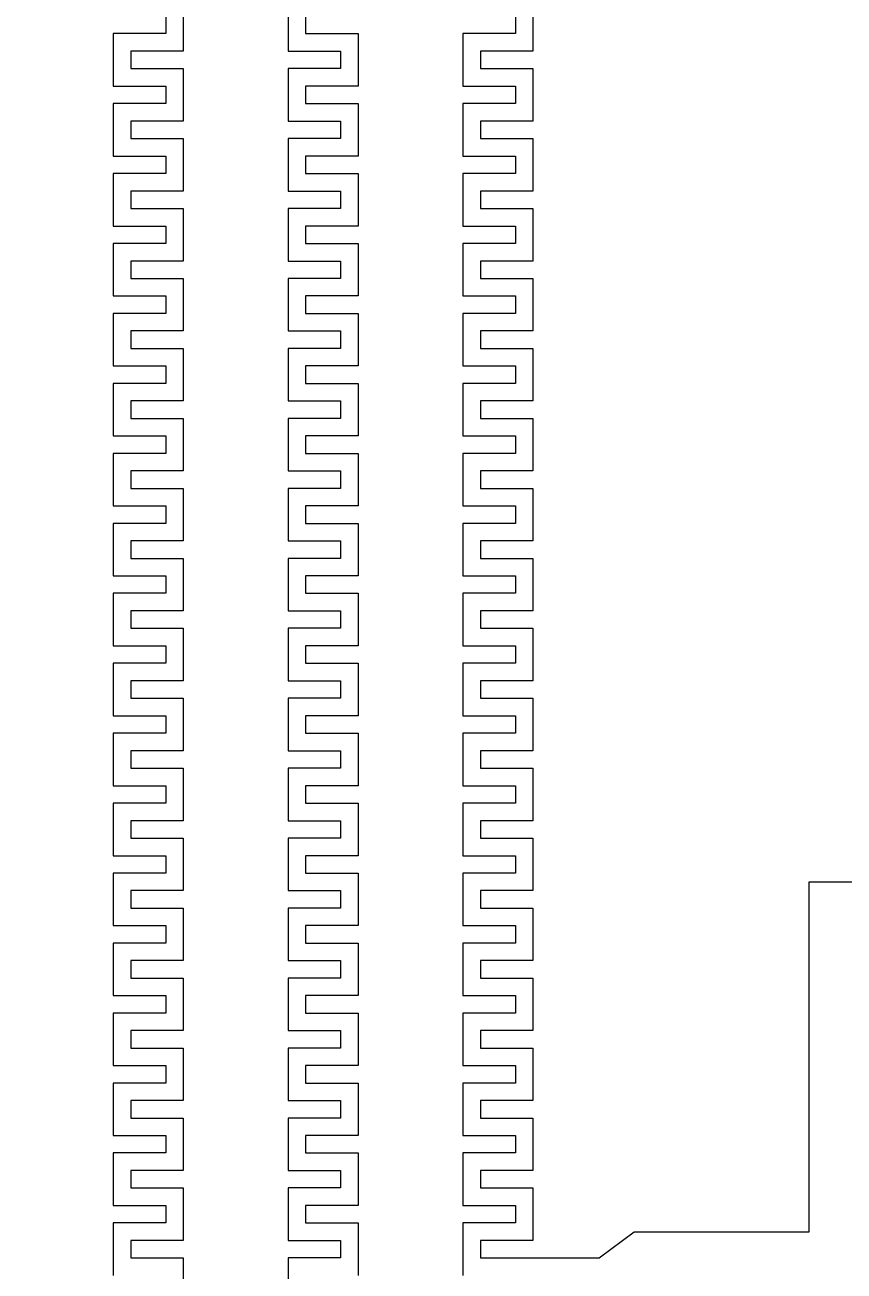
# Model space of a CAD drawing. Extents: x 4629 to 54629, y 4377 to 54377.
# Drawn here: x 24808 to 25979, y 23571 to 25352 of the extents above; entities that cross this region are included whole.
import ezdxf

# ---------------------------------------------------------------- set-up
doc = ezdxf.new("R2010")
doc.units = 13
doc.layers.add('CLEAR', color=140, linetype='Continuous')
doc.layers.add('OPAQUE', color=10, linetype='Continuous')

msp = doc.modelspace()

# ---------------------------------------------------------------- linework, layer by layer
at = {"layer": 'CLEAR'}
for p, q in [((25034.1, 25389.9), (25034.1, 25314.9)), ((25184.1, 25389.9), (25184.1, 25314.9)), ((25534.1, 25389.9), (25534.1, 25314.9)), ((25009.1, 25364.9), (25009.1, 25339.9)), ((25209.1, 25364.9), (25209.1, 25339.9)), ((25509.1, 25364.9), (25509.1, 25339.9)), ((25009.1, 25339.9), (24934.1, 25339.9)), ((24934.1, 25339.9), (24934.1, 25264.9)), ((25209.1, 25339.9), (25284.1, 25339.9)), ((25284.1, 25339.9), (25284.1, 25264.9)), ((25509.1, 25339.9), (25434.1, 25339.9)), ((25434.1, 25339.9), (25434.1, 25264.9)), ((25034.1, 25314.9), (24959.1, 25314.9)), ((24959.1, 25314.9), (24959.1, 25289.9)), ((25184.1, 25314.9), (25259.1, 25314.9)), ((25259.1, 25314.9), (25259.1, 25289.9)), ((25534.1, 25314.9), (25459.1, 25314.9)), ((25459.1, 25314.9), (25459.1, 25289.9)), ((24959.1, 25289.9), (25034.1, 25289.9)), ((25034.1, 25289.9), (25034.1, 25214.9)), ((25259.1, 25289.9), (25184.1, 25289.9)), ((25184.1, 25289.9), (25184.1, 25214.9)), ((25459.1, 25289.9), (25534.1, 25289.9)), ((25534.1, 25289.9), (25534.1, 25214.9)), ((24934.1, 25264.9), (25009.1, 25264.9)), ((25009.1, 25264.9), (25009.1, 25239.9)), ((25284.1, 25264.9), (25209.1, 25264.9)), ((25209.1, 25264.9), (25209.1, 25239.9)), ((25434.1, 25264.9), (25509.1, 25264.9)), ((25509.1, 25264.9), (25509.1, 25239.9)), ((25009.1, 25239.9), (24934.1, 25239.9)), ((24934.1, 25239.9), (24934.1, 25164.9)), ((25209.1, 25239.9), (25284.1, 25239.9)), ((25284.1, 25239.9), (25284.1, 25164.9)), ((25509.1, 25239.9), (25434.1, 25239.9)), ((25434.1, 25239.9), (25434.1, 25164.9)), ((25034.1, 25214.9), (24959.1, 25214.9)), ((24959.1, 25214.9), (24959.1, 25189.9)), ((25184.1, 25214.9), (25259.1, 25214.9)), ((25259.1, 25214.9), (25259.1, 25189.9)), ((25534.1, 25214.9), (25459.1, 25214.9)), ((25459.1, 25214.9), (25459.1, 25189.9)), ((24959.1, 25189.9), (25034.1, 25189.9)), ((25034.1, 25189.9), (25034.1, 25114.9)), ((25259.1, 25189.9), (25184.1, 25189.9)), ((25184.1, 25189.9), (25184.1, 25114.9)), ((25459.1, 25189.9), (25534.1, 25189.9)), ((25534.1, 25189.9), (25534.1, 25114.9)), ((24934.1, 25164.9), (25009.1, 25164.9)), ((25009.1, 25164.9), (25009.1, 25139.9)), ((25284.1, 25164.9), (25209.1, 25164.9)), ((25209.1, 25164.9), (25209.1, 25139.9)), ((25434.1, 25164.9), (25509.1, 25164.9)), ((25509.1, 25164.9), (25509.1, 25139.9)), ((25009.1, 25139.9), (24934.1, 25139.9)), ((24934.1, 25139.9), (24934.1, 25064.9)), ((25209.1, 25139.9), (25284.1, 25139.9)), ((25284.1, 25139.9), (25284.1, 25064.9)), ((25509.1, 25139.9), (25434.1, 25139.9)), ((25434.1, 25139.9), (25434.1, 25064.9)), ((25034.1, 25114.9), (24959.1, 25114.9)), ((24959.1, 25114.9), (24959.1, 25089.9)), ((25184.1, 25114.9), (25259.1, 25114.9)), ((25259.1, 25114.9), (25259.1, 25089.9)), ((25534.1, 25114.9), (25459.1, 25114.9)), ((25459.1, 25114.9), (25459.1, 25089.9)), ((24959.1, 25089.9), (25034.1, 25089.9)), ((25034.1, 25089.9), (25034.1, 25014.9)), ((25259.1, 25089.9), (25184.1, 25089.9)), ((25184.1, 25089.9), (25184.1, 25014.9)), ((25459.1, 25089.9), (25534.1, 25089.9)), ((25534.1, 25089.9), (25534.1, 25014.9)), ((24934.1, 25064.9), (25009.1, 25064.9)), ((25009.1, 25064.9), (25009.1, 25039.9)), ((25284.1, 25064.9), (25209.1, 25064.9)), ((25209.1, 25064.9), (25209.1, 25039.9)), ((25434.1, 25064.9), (25509.1, 25064.9)), ((25509.1, 25064.9), (25509.1, 25039.9)), ((25009.1, 25039.9), (24934.1, 25039.9)), ((24934.1, 25039.9), (24934.1, 24964.9)), ((25209.1, 25039.9), (25284.1, 25039.9)), ((25284.1, 25039.9), (25284.1, 24964.9)), ((25509.1, 25039.9), (25434.1, 25039.9)), ((25434.1, 25039.9), (25434.1, 24964.9)), ((25034.1, 25014.9), (24959.1, 25014.9)), ((24959.1, 25014.9), (24959.1, 24989.9)), ((25184.1, 25014.9), (25259.1, 25014.9)), ((25259.1, 25014.9), (25259.1, 24989.9)), ((25534.1, 25014.9), (25459.1, 25014.9)), ((25459.1, 25014.9), (25459.1, 24989.9)), ((24959.1, 24989.9), (25034.1, 24989.9)), ((25034.1, 24989.9), (25034.1, 24914.9)), ((25259.1, 24989.9), (25184.1, 24989.9)), ((25184.1, 24989.9), (25184.1, 24914.9)), ((25459.1, 24989.9), (25534.1, 24989.9)), ((25534.1, 24989.9), (25534.1, 24914.9)), ((24934.1, 24964.9), (25009.1, 24964.9)), ((25009.1, 24964.9), (25009.1, 24939.9)), ((25284.1, 24964.9), (25209.1, 24964.9)), ((25209.1, 24964.9), (25209.1, 24939.9)), ((25434.1, 24964.9), (25509.1, 24964.9)), ((25509.1, 24964.9), (25509.1, 24939.9)), ((25009.1, 24939.9), (24934.1, 24939.9)), ((24934.1, 24939.9), (24934.1, 24864.9)), ((25209.1, 24939.9), (25284.1, 24939.9)), ((25284.1, 24939.9), (25284.1, 24864.9)), ((25509.1, 24939.9), (25434.1, 24939.9)), ((25434.1, 24939.9), (25434.1, 24864.9)), ((25034.1, 24914.9), (24959.1, 24914.9)), ((24959.1, 24914.9), (24959.1, 24889.9)), ((25184.1, 24914.9), (25259.1, 24914.9)), ((25259.1, 24914.9), (25259.1, 24889.9)), ((25534.1, 24914.9), (25459.1, 24914.9)), ((25459.1, 24914.9), (25459.1, 24889.9)), ((24959.1, 24889.9), (25034.1, 24889.9)), ((25034.1, 24889.9), (25034.1, 24814.9)), ((25259.1, 24889.9), (25184.1, 24889.9)), ((25184.1, 24889.9), (25184.1, 24814.9)), ((25459.1, 24889.9), (25534.1, 24889.9)), ((25534.1, 24889.9), (25534.1, 24814.9)), ((24934.1, 24864.9), (25009.1, 24864.9)), ((25009.1, 24864.9), (25009.1, 24839.9)), ((25284.1, 24864.9), (25209.1, 24864.9)), ((25209.1, 24864.9), (25209.1, 24839.9)), ((25434.1, 24864.9), (25509.1, 24864.9)), ((25509.1, 24864.9), (25509.1, 24839.9)), ((25009.1, 24839.9), (24934.1, 24839.9)), ((24934.1, 24839.9), (24934.1, 24764.9)), ((25209.1, 24839.9), (25284.1, 24839.9)), ((25284.1, 24839.9), (25284.1, 24764.9)), ((25509.1, 24839.9), (25434.1, 24839.9)), ((25434.1, 24839.9), (25434.1, 24764.9)), ((25034.1, 24814.9), (24959.1, 24814.9)), ((24959.1, 24814.9), (24959.1, 24789.9)), ((25184.1, 24814.9), (25259.1, 24814.9)), ((25259.1, 24814.9), (25259.1, 24789.9)), ((25534.1, 24814.9), (25459.1, 24814.9)), ((25459.1, 24814.9), (25459.1, 24789.9)), ((24959.1, 24789.9), (25034.1, 24789.9)), ((25034.1, 24789.9), (25034.1, 24714.9)), ((25259.1, 24789.9), (25184.1, 24789.9)), ((25184.1, 24789.9), (25184.1, 24714.9)), ((25459.1, 24789.9), (25534.1, 24789.9)), ((25534.1, 24789.9), (25534.1, 24714.9)), ((24934.1, 24764.9), (25009.1, 24764.9)), ((25009.1, 24764.9), (25009.1, 24739.9)), ((25284.1, 24764.9), (25209.1, 24764.9)), ((25209.1, 24764.9), (25209.1, 24739.9)), ((25434.1, 24764.9), (25509.1, 24764.9)), ((25509.1, 24764.9), (25509.1, 24739.9)), ((25009.1, 24739.9), (24934.1, 24739.9)), ((24934.1, 24739.9), (24934.1, 24664.9)), ((25209.1, 24739.9), (25284.1, 24739.9)), ((25284.1, 24739.9), (25284.1, 24664.9)), ((25509.1, 24739.9), (25434.1, 24739.9)), ((25434.1, 24739.9), (25434.1, 24664.9)), ((25034.1, 24714.9), (24959.1, 24714.9)), ((24959.1, 24714.9), (24959.1, 24689.9)), ((25184.1, 24714.9), (25259.1, 24714.9)), ((25259.1, 24714.9), (25259.1, 24689.9)), ((25534.1, 24714.9), (25459.1, 24714.9)), ((25459.1, 24714.9), (25459.1, 24689.9)), ((24959.1, 24689.9), (25034.1, 24689.9)), ((25034.1, 24689.9), (25034.1, 24614.9)), ((25259.1, 24689.9), (25184.1, 24689.9)), ((25184.1, 24689.9), (25184.1, 24614.9)), ((25459.1, 24689.9), (25534.1, 24689.9)), ((25534.1, 24689.9), (25534.1, 24614.9)), ((24934.1, 24664.9), (25009.1, 24664.9)), ((25009.1, 24664.9), (25009.1, 24639.9)), ((25284.1, 24664.9), (25209.1, 24664.9)), ((25209.1, 24664.9), (25209.1, 24639.9)), ((25434.1, 24664.9), (25509.1, 24664.9)), ((25509.1, 24664.9), (25509.1, 24639.9)), ((25009.1, 24639.9), (24934.1, 24639.9)), ((24934.1, 24639.9), (24934.1, 24564.9)), ((25209.1, 24639.9), (25284.1, 24639.9)), ((25284.1, 24639.9), (25284.1, 24564.9)), ((25509.1, 24639.9), (25434.1, 24639.9)), ((25434.1, 24639.9), (25434.1, 24564.9)), ((25034.1, 24614.9), (24959.1, 24614.9)), ((24959.1, 24614.9), (24959.1, 24589.9)), ((25184.1, 24614.9), (25259.1, 24614.9)), ((25259.1, 24614.9), (25259.1, 24589.9)), ((25534.1, 24614.9), (25459.1, 24614.9)), ((25459.1, 24614.9), (25459.1, 24589.9)), ((24959.1, 24589.9), (25034.1, 24589.9)), ((25034.1, 24589.9), (25034.1, 24514.9)), ((25259.1, 24589.9), (25184.1, 24589.9)), ((25184.1, 24589.9), (25184.1, 24514.9)), ((25459.1, 24589.9), (25534.1, 24589.9)), ((25534.1, 24589.9), (25534.1, 24514.9)), ((24934.1, 24564.9), (25009.1, 24564.9)), ((25009.1, 24564.9), (25009.1, 24539.9)), ((25284.1, 24564.9), (25209.1, 24564.9)), ((25209.1, 24564.9), (25209.1, 24539.9)), ((25434.1, 24564.9), (25509.1, 24564.9)), ((25509.1, 24564.9), (25509.1, 24539.9)), ((25009.1, 24539.9), (24934.1, 24539.9)), ((24934.1, 24539.9), (24934.1, 24464.9)), ((25209.1, 24539.9), (25284.1, 24539.9)), ((25284.1, 24539.9), (25284.1, 24464.9)), ((25509.1, 24539.9), (25434.1, 24539.9)), ((25434.1, 24539.9), (25434.1, 24464.9)), ((25034.1, 24514.9), (24959.1, 24514.9)), ((24959.1, 24514.9), (24959.1, 24489.9)), ((25184.1, 24514.9), (25259.1, 24514.9)), ((25259.1, 24514.9), (25259.1, 24489.9)), ((25534.1, 24514.9), (25459.1, 24514.9)), ((25459.1, 24514.9), (25459.1, 24489.9)), ((24959.1, 24489.9), (25034.1, 24489.9)), ((25034.1, 24489.9), (25034.1, 24414.9)), ((25259.1, 24489.9), (25184.1, 24489.9)), ((25184.1, 24489.9), (25184.1, 24414.9)), ((25459.1, 24489.9), (25534.1, 24489.9)), ((25534.1, 24489.9), (25534.1, 24414.9)), ((24934.1, 24464.9), (25009.1, 24464.9)), ((25009.1, 24464.9), (25009.1, 24439.9)), ((25284.1, 24464.9), (25209.1, 24464.9)), ((25209.1, 24464.9), (25209.1, 24439.9)), ((25434.1, 24464.9), (25509.1, 24464.9)), ((25509.1, 24464.9), (25509.1, 24439.9)), ((25009.1, 24439.9), (24934.1, 24439.9)), ((24934.1, 24439.9), (24934.1, 24364.9)), ((25209.1, 24439.9), (25284.1, 24439.9)), ((25284.1, 24439.9), (25284.1, 24364.9)), ((25509.1, 24439.9), (25434.1, 24439.9)), ((25434.1, 24439.9), (25434.1, 24364.9)), ((25034.1, 24414.9), (24959.1, 24414.9)), ((24959.1, 24414.9), (24959.1, 24389.9)), ((25184.1, 24414.9), (25259.1, 24414.9)), ((25259.1, 24414.9), (25259.1, 24389.9)), ((25534.1, 24414.9), (25459.1, 24414.9)), ((25459.1, 24414.9), (25459.1, 24389.9)), ((24959.1, 24389.9), (25034.1, 24389.9)), ((25034.1, 24389.9), (25034.1, 24314.9)), ((25259.1, 24389.9), (25184.1, 24389.9)), ((25184.1, 24389.9), (25184.1, 24314.9)), ((25459.1, 24389.9), (25534.1, 24389.9)), ((25534.1, 24389.9), (25534.1, 24314.9)), ((24934.1, 24364.9), (25009.1, 24364.9)), ((25009.1, 24364.9), (25009.1, 24339.9)), ((25284.1, 24364.9), (25209.1, 24364.9)), ((25209.1, 24364.9), (25209.1, 24339.9)), ((25434.1, 24364.9), (25509.1, 24364.9)), ((25509.1, 24364.9), (25509.1, 24339.9)), ((25009.1, 24339.9), (24934.1, 24339.9)), ((24934.1, 24339.9), (24934.1, 24264.9)), ((25209.1, 24339.9), (25284.1, 24339.9)), ((25284.1, 24339.9), (25284.1, 24264.9)), ((25509.1, 24339.9), (25434.1, 24339.9)), ((25434.1, 24339.9), (25434.1, 24264.9)), ((25034.1, 24314.9), (24959.1, 24314.9)), ((24959.1, 24314.9), (24959.1, 24289.9)), ((25184.1, 24314.9), (25259.1, 24314.9)), ((25259.1, 24314.9), (25259.1, 24289.9)), ((25534.1, 24314.9), (25459.1, 24314.9)), ((25459.1, 24314.9), (25459.1, 24289.9)), ((24959.1, 24289.9), (25034.1, 24289.9)), ((25034.1, 24289.9), (25034.1, 24214.9)), ((25259.1, 24289.9), (25184.1, 24289.9)), ((25184.1, 24289.9), (25184.1, 24214.9)), ((25459.1, 24289.9), (25534.1, 24289.9)), ((25534.1, 24289.9), (25534.1, 24214.9)), ((24934.1, 24264.9), (25009.1, 24264.9)), ((25009.1, 24264.9), (25009.1, 24239.9)), ((25284.1, 24264.9), (25209.1, 24264.9)), ((25209.1, 24264.9), (25209.1, 24239.9)), ((25434.1, 24264.9), (25509.1, 24264.9)), ((25509.1, 24264.9), (25509.1, 24239.9)), ((25009.1, 24239.9), (24934.1, 24239.9)), ((24934.1, 24239.9), (24934.1, 24164.9)), ((25209.1, 24239.9), (25284.1, 24239.9)), ((25284.1, 24239.9), (25284.1, 24164.9)), ((25509.1, 24239.9), (25434.1, 24239.9)), ((25434.1, 24239.9), (25434.1, 24164.9)), ((25034.1, 24214.9), (24959.1, 24214.9)), ((24959.1, 24214.9), (24959.1, 24189.9)), ((25184.1, 24214.9), (25259.1, 24214.9)), ((25259.1, 24214.9), (25259.1, 24189.9)), ((25534.1, 24214.9), (25459.1, 24214.9)), ((25459.1, 24214.9), (25459.1, 24189.9)), ((24959.1, 24189.9), (25034.1, 24189.9)), ((25034.1, 24189.9), (25034.1, 24114.9)), ((25259.1, 24189.9), (25184.1, 24189.9)), ((25184.1, 24189.9), (25184.1, 24114.9)), ((25459.1, 24189.9), (25534.1, 24189.9)), ((25534.1, 24189.9), (25534.1, 24114.9)), ((24934.1, 24164.9), (25009.1, 24164.9)), ((25009.1, 24164.9), (25009.1, 24139.9)), ((25284.1, 24164.9), (25209.1, 24164.9)), ((25209.1, 24164.9), (25209.1, 24139.9)), ((25434.1, 24164.9), (25509.1, 24164.9)), ((25509.1, 24164.9), (25509.1, 24139.9)), ((25009.1, 24139.9), (24934.1, 24139.9)), ((24934.1, 24139.9), (24934.1, 24064.9)), ((25209.1, 24139.9), (25284.1, 24139.9)), ((25284.1, 24139.9), (25284.1, 24064.9)), ((25509.1, 24139.9), (25434.1, 24139.9)), ((25434.1, 24139.9), (25434.1, 24064.9)), ((25929.1, 23627.4), (25929.1, 24127.4)), ((25929.1, 24127.4), (26129.1, 24127.4)), ((25034.1, 24114.9), (24959.1, 24114.9)), ((24959.1, 24114.9), (24959.1, 24089.9)), ((25184.1, 24114.9), (25259.1, 24114.9)), ((25259.1, 24114.9), (25259.1, 24089.9)), ((25534.1, 24114.9), (25459.1, 24114.9)), ((25459.1, 24114.9), (25459.1, 24089.9)), ((24959.1, 24089.9), (25034.1, 24089.9)), ((25034.1, 24089.9), (25034.1, 24014.9)), ((25259.1, 24089.9), (25184.1, 24089.9)), ((25184.1, 24089.9), (25184.1, 24014.9)), ((25459.1, 24089.9), (25534.1, 24089.9)), ((25534.1, 24089.9), (25534.1, 24014.9)), ((24934.1, 24064.9), (25009.1, 24064.9)), ((25009.1, 24064.9), (25009.1, 24039.9)), ((25284.1, 24064.9), (25209.1, 24064.9)), ((25209.1, 24064.9), (25209.1, 24039.9)), ((25434.1, 24064.9), (25509.1, 24064.9)), ((25509.1, 24064.9), (25509.1, 24039.9)), ((25009.1, 24039.9), (24934.1, 24039.9)), ((24934.1, 24039.9), (24934.1, 23964.9)), ((25209.1, 24039.9), (25284.1, 24039.9)), ((25284.1, 24039.9), (25284.1, 23964.9)), ((25509.1, 24039.9), (25434.1, 24039.9)), ((25434.1, 24039.9), (25434.1, 23964.9)), ((25034.1, 24014.9), (24959.1, 24014.9)), ((24959.1, 24014.9), (24959.1, 23989.9)), ((25184.1, 24014.9), (25259.1, 24014.9)), ((25259.1, 24014.9), (25259.1, 23989.9)), ((25534.1, 24014.9), (25459.1, 24014.9)), ((25459.1, 24014.9), (25459.1, 23989.9)), ((24959.1, 23989.9), (25034.1, 23989.9)), ((25034.1, 23989.9), (25034.1, 23914.9)), ((25259.1, 23989.9), (25184.1, 23989.9)), ((25184.1, 23989.9), (25184.1, 23914.9)), ((25459.1, 23989.9), (25534.1, 23989.9)), ((25534.1, 23989.9), (25534.1, 23914.9)), ((24934.1, 23964.9), (25009.1, 23964.9)), ((25009.1, 23964.9), (25009.1, 23939.9)), ((25284.1, 23964.9), (25209.1, 23964.9)), ((25209.1, 23964.9), (25209.1, 23939.9)), ((25434.1, 23964.9), (25509.1, 23964.9)), ((25509.1, 23964.9), (25509.1, 23939.9)), ((25009.1, 23939.9), (24934.1, 23939.9)), ((24934.1, 23939.9), (24934.1, 23864.9)), ((25209.1, 23939.9), (25284.1, 23939.9)), ((25284.1, 23939.9), (25284.1, 23864.9)), ((25509.1, 23939.9), (25434.1, 23939.9)), ((25434.1, 23939.9), (25434.1, 23864.9)), ((25034.1, 23914.9), (24959.1, 23914.9)), ((24959.1, 23914.9), (24959.1, 23889.9)), ((25184.1, 23914.9), (25259.1, 23914.9)), ((25259.1, 23914.9), (25259.1, 23889.9)), ((25534.1, 23914.9), (25459.1, 23914.9)), ((25459.1, 23914.9), (25459.1, 23889.9)), ((24959.1, 23889.9), (25034.1, 23889.9)), ((25034.1, 23889.9), (25034.1, 23814.9)), ((25259.1, 23889.9), (25184.1, 23889.9)), ((25184.1, 23889.9), (25184.1, 23814.9)), ((25459.1, 23889.9), (25534.1, 23889.9)), ((25534.1, 23889.9), (25534.1, 23814.9)), ((24934.1, 23864.9), (25009.1, 23864.9)), ((25009.1, 23864.9), (25009.1, 23839.9)), ((25284.1, 23864.9), (25209.1, 23864.9)), ((25209.1, 23864.9), (25209.1, 23839.9)), ((25434.1, 23864.9), (25509.1, 23864.9)), ((25509.1, 23864.9), (25509.1, 23839.9)), ((25009.1, 23839.9), (24934.1, 23839.9)), ((24934.1, 23839.9), (24934.1, 23764.9)), ((25209.1, 23839.9), (25284.1, 23839.9)), ((25284.1, 23839.9), (25284.1, 23764.9)), ((25509.1, 23839.9), (25434.1, 23839.9)), ((25434.1, 23839.9), (25434.1, 23764.9)), ((25034.1, 23814.9), (24959.1, 23814.9)), ((24959.1, 23814.9), (24959.1, 23789.9)), ((25184.1, 23814.9), (25259.1, 23814.9)), ((25259.1, 23814.9), (25259.1, 23789.9)), ((25534.1, 23814.9), (25459.1, 23814.9)), ((25459.1, 23814.9), (25459.1, 23789.9)), ((24959.1, 23789.9), (25034.1, 23789.9)), ((25034.1, 23789.9), (25034.1, 23714.9)), ((25259.1, 23789.9), (25184.1, 23789.9)), ((25184.1, 23789.9), (25184.1, 23714.9)), ((25459.1, 23789.9), (25534.1, 23789.9)), ((25534.1, 23789.9), (25534.1, 23714.9)), ((24934.1, 23764.9), (25009.1, 23764.9)), ((25009.1, 23764.9), (25009.1, 23739.9)), ((25284.1, 23764.9), (25209.1, 23764.9)), ((25209.1, 23764.9), (25209.1, 23739.9)), ((25434.1, 23764.9), (25509.1, 23764.9)), ((25509.1, 23764.9), (25509.1, 23739.9)), ((25009.1, 23739.9), (24934.1, 23739.9)), ((24934.1, 23739.9), (24934.1, 23664.9)), ((25209.1, 23739.9), (25284.1, 23739.9)), ((25284.1, 23739.9), (25284.1, 23664.9)), ((25509.1, 23739.9), (25434.1, 23739.9)), ((25434.1, 23739.9), (25434.1, 23664.9)), ((25034.1, 23714.9), (24959.1, 23714.9)), ((24959.1, 23714.9), (24959.1, 23689.9)), ((25184.1, 23714.9), (25259.1, 23714.9)), ((25259.1, 23714.9), (25259.1, 23689.9)), ((25534.1, 23714.9), (25459.1, 23714.9)), ((25459.1, 23714.9), (25459.1, 23689.9)), ((24959.1, 23689.9), (25034.1, 23689.9)), ((25034.1, 23689.9), (25034.1, 23614.9)), ((25259.1, 23689.9), (25184.1, 23689.9)), ((25184.1, 23689.9), (25184.1, 23614.9)), ((25459.1, 23689.9), (25534.1, 23689.9)), ((25534.1, 23689.9), (25534.1, 23614.9)), ((24934.1, 23664.9), (25009.1, 23664.9)), ((25009.1, 23664.9), (25009.1, 23639.9)), ((25284.1, 23664.9), (25209.1, 23664.9)), ((25209.1, 23664.9), (25209.1, 23639.9)), ((25434.1, 23664.9), (25509.1, 23664.9)), ((25509.1, 23664.9), (25509.1, 23639.9)), ((25009.1, 23639.9), (24934.1, 23639.9)), ((24934.1, 23639.9), (24934.1, 23564.9)), ((25209.1, 23639.9), (25284.1, 23639.9)), ((25284.1, 23639.9), (25284.1, 23564.9)), ((25509.1, 23639.9), (25434.1, 23639.9)), ((25434.1, 23639.9), (25434.1, 23564.9)), ((25629.1, 23589.9), (25679.1, 23627.4)), ((25679.1, 23627.4), (25929.1, 23627.4)), ((25034.1, 23614.9), (24959.1, 23614.9)), ((24959.1, 23614.9), (24959.1, 23589.9)), ((25184.1, 23614.9), (25259.1, 23614.9)), ((25259.1, 23614.9), (25259.1, 23589.9)), ((25534.1, 23614.9), (25459.1, 23614.9)), ((25459.1, 23614.9), (25459.1, 23589.9)), ((24959.1, 23589.9), (25034.1, 23589.9)), ((25034.1, 23589.9), (25034.1, 23514.9)), ((25259.1, 23589.9), (25184.1, 23589.9)), ((25184.1, 23589.9), (25184.1, 23514.9)), ((25459.1, 23589.9), (25629.1, 23589.9))]:
    msp.add_line(p, q, dxfattribs=at)
at = {"layer": 'OPAQUE'}
msp.add_circle((29629.1, 29377.4), 25000, dxfattribs=at)

doc.saveas('drawing.dxf')
